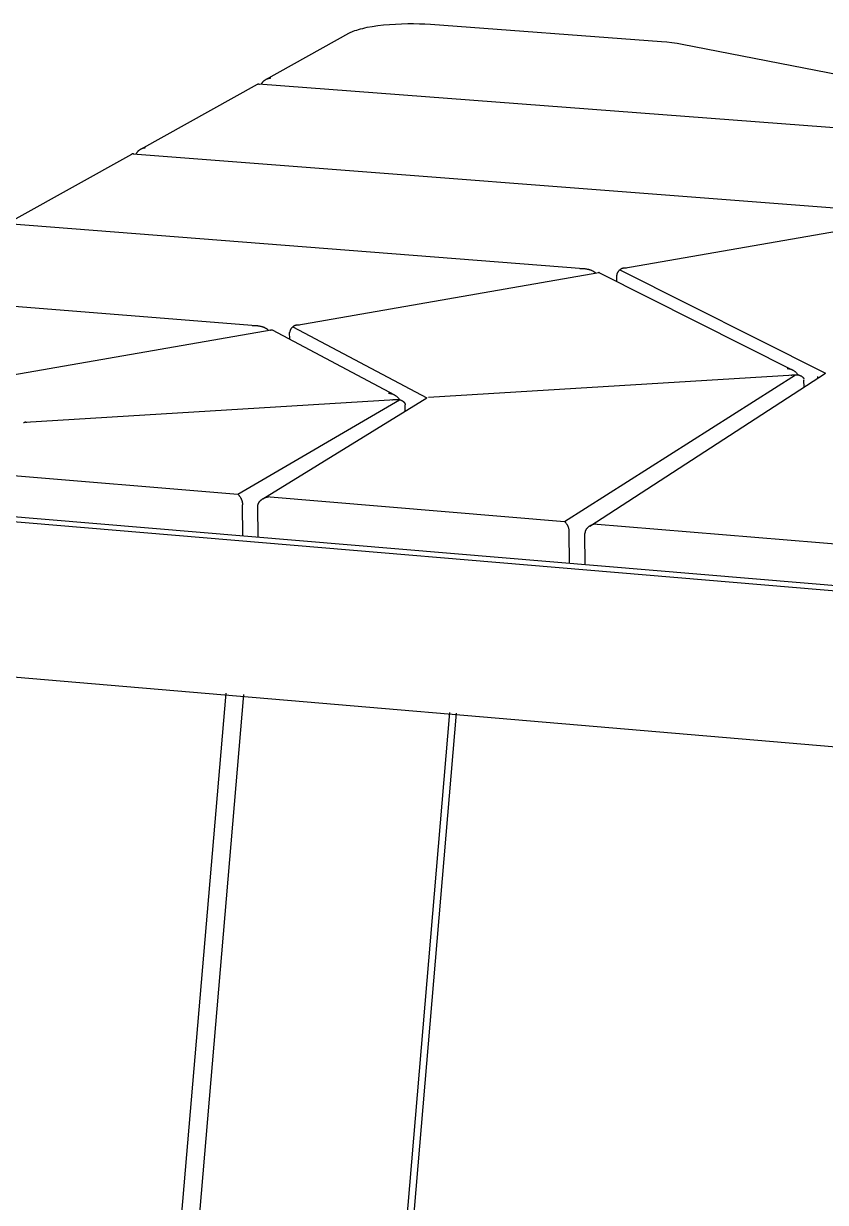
# Model space of a CAD drawing. Header units: millimetres. Extents: x -658 to 2773, y 81 to 2478.
# Drawn here: x 90.6 to 265.8, y 1038 to 1295.6 of the extents above; entities that cross this region are included whole.
import ezdxf

# ---------------------------------------------------------------- set-up
doc = ezdxf.new("R2010")
doc.units = ezdxf.units.MM
doc.header["$MEASUREMENT"] = 0
doc.layers.add('Domyślny', color=7, linetype='Continuous', true_color=0x000000)
doc.layers.add('Utwórz2D linie widoczne', color=7, linetype='Continuous', true_color=0x000000)

msp = doc.modelspace()

# ---------------------------------------------------------------- linework, layer by layer
at = {"layer": 'Domyślny'}
for p, q in [((220.93, 1241.78), (265.84, 1219.16)), ((149.46, 1229.33), (178.72, 1213.78)), ((208.78, 1186.81), (259.3, 1218.86)), ((137.39, 1192.75), (172.74, 1213.39)), ((73.07, 1198.1), (137.39, 1192.75)), ((143.64, 1192.23), (208.78, 1186.81)), ((215.08, 1186.28), (281.05, 1180.8)), ((79.08, 1153.61), (332.5, 1132.13))]:
    msp.add_line(p, q, dxfattribs=at)
at = {"layer": 'Utwórz2D linie widoczne'}
for p, q in [((169.23, 1295.26), (170.55, 1295.38)), ((170.55, 1295.38), (171.87, 1295.46)), ((171.87, 1295.46), (173.21, 1295.52)), ((173.21, 1295.52), (174.55, 1295.55)), ((174.55, 1295.55), (175.84, 1295.55)), ((175.84, 1295.55), (177.13, 1295.53)), ((177.13, 1295.53), (178.31, 1295.48)), ((178.31, 1295.48), (179.49, 1295.41)), ((179.49, 1295.41), (230.01, 1291.66)), ((143.56, 1283.36), (161.67, 1293.43)), ((161.67, 1293.43), (161.82, 1293.51)), ((161.82, 1293.51), (161.97, 1293.59)), ((161.97, 1293.59), (162.13, 1293.67)), ((162.13, 1293.67), (162.3, 1293.74)), ((162.3, 1293.74), (162.46, 1293.81)), ((162.46, 1293.81), (162.63, 1293.88)), ((162.63, 1293.88), (162.99, 1294.02)), ((162.99, 1294.02), (163.39, 1294.15)), ((163.39, 1294.15), (163.8, 1294.28)), ((163.8, 1294.28), (164.24, 1294.4)), ((164.24, 1294.4), (164.7, 1294.51)), ((164.7, 1294.51), (165.2, 1294.63)), ((165.2, 1294.63), (165.71, 1294.74)), ((165.71, 1294.74), (166.8, 1294.93)), ((166.8, 1294.93), (168.02, 1295.11)), ((168.02, 1295.11), (169.23, 1295.26)), ((230.01, 1291.66), (231.15, 1291.57)), ((231.15, 1291.57), (232.28, 1291.44)), ((232.28, 1291.44), (233.41, 1291.28)), ((233.41, 1291.28), (234.53, 1291.09)), ((234.53, 1291.09), (353.78, 1267.75)), ((142.61, 1282.39), (142.65, 1282.46)), ((142.65, 1282.46), (142.69, 1282.53)), ((142.69, 1282.53), (142.74, 1282.6)), ((142.74, 1282.6), (142.79, 1282.67)), ((142.79, 1282.67), (142.84, 1282.74)), ((142.84, 1282.74), (142.89, 1282.8)), ((142.89, 1282.8), (142.94, 1282.87)), ((142.94, 1282.87), (143, 1282.93)), ((143, 1282.93), (143.06, 1282.98)), ((143.06, 1282.98), (143.12, 1283.04)), ((143.12, 1283.04), (143.18, 1283.1)), ((143.18, 1283.1), (143.24, 1283.15)), ((143.24, 1283.15), (143.31, 1283.2)), ((143.31, 1283.2), (143.38, 1283.25)), ((143.38, 1283.25), (143.44, 1283.29)), ((143.44, 1283.29), (143.52, 1283.34)), ((143.52, 1283.34), (143.59, 1283.38)), ((143.59, 1283.38), (143.66, 1283.42)), ((143.66, 1283.42), (143.73, 1283.45)), ((143.73, 1283.45), (143.81, 1283.49)), ((143.81, 1283.49), (143.89, 1283.52)), ((143.89, 1283.52), (143.96, 1283.55)), ((143.96, 1283.55), (144.04, 1283.57)), ((144.04, 1283.57), (144.12, 1283.59)), ((144.12, 1283.59), (144.2, 1283.62)), ((144.2, 1283.62), (144.28, 1283.63)), ((144.28, 1283.63), (144.37, 1283.65)), ((144.37, 1283.65), (144.45, 1283.66)), ((144.45, 1283.66), (144.53, 1283.67)), ((144.53, 1283.67), (144.61, 1283.68)), ((116.19, 1268.13), (141.68, 1282.31)), ((141.68, 1282.31), (141.7, 1282.32)), ((141.7, 1282.32), (141.71, 1282.33)), ((141.71, 1282.33), (141.73, 1282.33)), ((141.73, 1282.33), (141.74, 1282.34)), ((141.74, 1282.34), (141.76, 1282.34)), ((141.76, 1282.34), (141.77, 1282.35)), ((141.77, 1282.35), (141.79, 1282.35)), ((141.79, 1282.35), (141.81, 1282.36)), ((141.81, 1282.36), (141.82, 1282.36)), ((141.82, 1282.36), (141.84, 1282.36)), ((141.84, 1282.36), (141.86, 1282.37)), ((141.86, 1282.37), (141.87, 1282.37)), ((141.87, 1282.37), (141.89, 1282.37)), ((141.89, 1282.37), (141.91, 1282.37)), ((141.91, 1282.37), (141.92, 1282.37)), ((141.92, 1282.37), (141.94, 1282.37)), ((141.94, 1282.37), (141.96, 1282.37)), ((141.96, 1282.37), (141.97, 1282.36)), ((141.96, 1282.36), (353.12, 1266.44)), ((141.97, 1282.36), (141.99, 1282.36)), ((141.99, 1282.36), (142.01, 1282.36)), ((142.01, 1282.36), (142.02, 1282.35)), ((142.02, 1282.35), (142.04, 1282.35)), ((142.04, 1282.35), (142.05, 1282.34)), ((142.05, 1282.34), (142.07, 1282.34)), ((142.07, 1282.34), (142.09, 1282.33)), ((142.09, 1282.33), (142.1, 1282.33)), ((142.1, 1282.33), (142.12, 1282.32)), ((142.12, 1282.32), (142.13, 1282.31)), ((142.13, 1282.31), (142.15, 1282.3)), ((142.57, 1282.32), (142.61, 1282.39)), ((88.95, 1252.98), (114.24, 1267.04)), ((114.25, 1267.05), (114.24, 1267.04)), ((114.27, 1267.06), (114.25, 1267.05)), ((114.28, 1267.07), (114.27, 1267.06)), ((114.3, 1267.07), (114.28, 1267.07)), ((114.31, 1267.08), (114.3, 1267.07)), ((114.33, 1267.08), (114.31, 1267.08)), ((114.34, 1267.09), (114.33, 1267.08)), ((114.36, 1267.09), (114.34, 1267.09)), ((114.38, 1267.09), (114.36, 1267.09)), ((114.39, 1267.1), (114.38, 1267.09)), ((114.41, 1267.1), (114.39, 1267.1)), ((114.42, 1267.1), (114.41, 1267.1)), ((114.44, 1267.1), (114.42, 1267.1)), ((114.46, 1267.1), (114.44, 1267.1)), ((114.47, 1267.1), (114.46, 1267.1)), ((114.49, 1267.1), (114.47, 1267.1)), ((114.51, 1267.1), (114.49, 1267.1)), ((114.49, 1267.1), (282.7, 1254.16)), ((114.52, 1267.1), (114.51, 1267.1)), ((114.54, 1267.09), (114.52, 1267.1)), ((114.55, 1267.09), (114.54, 1267.09)), ((114.57, 1267.09), (114.55, 1267.09)), ((114.59, 1267.08), (114.57, 1267.09)), ((114.6, 1267.08), (114.59, 1267.08)), ((114.62, 1267.07), (114.6, 1267.08)), ((114.63, 1267.07), (114.62, 1267.07)), ((114.65, 1267.06), (114.63, 1267.07)), ((114.66, 1267.06), (114.65, 1267.06)), ((114.68, 1267.05), (114.66, 1267.06)), ((114.69, 1267.04), (114.68, 1267.05)), ((114.71, 1267.03), (114.69, 1267.04)), ((115.17, 1267.05), (115.21, 1267.12)), ((115.21, 1267.12), (115.25, 1267.2)), ((115.25, 1267.2), (115.29, 1267.27)), ((115.29, 1267.27), (115.34, 1267.34)), ((115.34, 1267.34), (115.38, 1267.41)), ((115.38, 1267.41), (115.44, 1267.48)), ((115.44, 1267.48), (115.49, 1267.55)), ((115.49, 1267.55), (115.54, 1267.61)), ((115.54, 1267.61), (115.6, 1267.68)), ((115.6, 1267.68), (115.66, 1267.74)), ((115.66, 1267.74), (115.72, 1267.8)), ((115.72, 1267.8), (115.79, 1267.85)), ((115.79, 1267.85), (115.85, 1267.91)), ((115.85, 1267.91), (115.92, 1267.96)), ((115.92, 1267.96), (115.99, 1268.01)), ((115.99, 1268.01), (116.06, 1268.06)), ((116.06, 1268.06), (116.13, 1268.1)), ((116.13, 1268.1), (116.2, 1268.14)), ((116.2, 1268.14), (116.28, 1268.18)), ((116.28, 1268.18), (116.36, 1268.22)), ((116.36, 1268.22), (116.43, 1268.26)), ((116.43, 1268.26), (116.51, 1268.29)), ((116.51, 1268.29), (116.59, 1268.32)), ((116.59, 1268.32), (116.67, 1268.35)), ((116.67, 1268.35), (116.75, 1268.37)), ((116.75, 1268.37), (116.84, 1268.39)), ((116.84, 1268.39), (116.92, 1268.41)), ((116.92, 1268.41), (117, 1268.42)), ((117, 1268.42), (117.09, 1268.44)), ((117.09, 1268.44), (117.17, 1268.45)), ((117.17, 1268.45), (117.26, 1268.45)), ((87.18, 1251.91), (213.03, 1242.04)), ((221.75, 1242.09), (286.03, 1253.29)), ((212.14, 1242.06), (212.28, 1242.06)), ((212.28, 1242.06), (212.42, 1242.06)), ((212.42, 1242.06), (212.56, 1242.06)), ((212.56, 1242.06), (212.7, 1242.06)), ((212.7, 1242.06), (212.84, 1242.05)), ((212.84, 1242.05), (212.98, 1242.05)), ((212.98, 1242.05), (213.12, 1242.03)), ((213.12, 1242.03), (213.26, 1242.02)), ((213.26, 1242.02), (213.39, 1242)), ((213.39, 1242), (213.52, 1241.99)), ((213.52, 1241.99), (213.64, 1241.97)), ((213.64, 1241.97), (213.77, 1241.94)), ((213.77, 1241.94), (213.9, 1241.92)), ((213.9, 1241.92), (214.02, 1241.89)), ((214.02, 1241.89), (214.14, 1241.86)), ((214.14, 1241.86), (214.27, 1241.82)), ((214.27, 1241.82), (214.38, 1241.79)), ((214.38, 1241.79), (214.5, 1241.75)), ((214.5, 1241.75), (214.61, 1241.7)), ((214.61, 1241.7), (214.72, 1241.66)), ((214.72, 1241.66), (214.81, 1241.62)), ((214.81, 1241.62), (214.9, 1241.57)), ((214.9, 1241.57), (214.95, 1241.55)), ((214.95, 1241.55), (214.99, 1241.52)), ((214.99, 1241.52), (215.04, 1241.5)), ((215.04, 1241.5), (215.08, 1241.47)), ((215.08, 1241.47), (215.12, 1241.45)), ((215.12, 1241.45), (215.16, 1241.43)), ((215.16, 1241.43), (215.2, 1241.4)), ((215.2, 1241.4), (215.23, 1241.38)), ((215.23, 1241.38), (215.27, 1241.35)), ((215.27, 1241.35), (215.31, 1241.32)), ((215.31, 1241.32), (215.34, 1241.29)), ((215.34, 1241.29), (215.37, 1241.26)), ((215.37, 1241.26), (215.41, 1241.24)), ((215.41, 1241.24), (215.44, 1241.21)), ((220.44, 1241.23), (220.41, 1241.17)), ((220.47, 1241.28), (220.44, 1241.23)), ((220.51, 1241.33), (220.47, 1241.28)), ((220.54, 1241.39), (220.51, 1241.33)), ((220.58, 1241.44), (220.54, 1241.39)), ((220.62, 1241.49), (220.58, 1241.44)), ((220.66, 1241.54), (220.62, 1241.49)), ((220.71, 1241.58), (220.66, 1241.54)), ((220.75, 1241.63), (220.71, 1241.58)), ((220.8, 1241.67), (220.75, 1241.63)), ((220.85, 1241.72), (220.8, 1241.67)), ((220.9, 1241.76), (220.85, 1241.72)), ((220.95, 1241.8), (220.9, 1241.76)), ((221, 1241.83), (220.95, 1241.8)), ((221.06, 1241.87), (221, 1241.83)), ((221.11, 1241.9), (221.06, 1241.87)), ((221.17, 1241.93), (221.11, 1241.9)), ((221.22, 1241.96), (221.17, 1241.93)), ((221.28, 1241.99), (221.22, 1241.96)), ((221.34, 1242.02), (221.28, 1241.99)), ((221.4, 1242.04), (221.34, 1242.02)), ((221.46, 1242.06), (221.4, 1242.04)), ((221.52, 1242.08), (221.46, 1242.06)), ((221.59, 1242.1), (221.52, 1242.08)), ((221.65, 1242.11), (221.59, 1242.1)), ((221.71, 1242.12), (221.65, 1242.11)), ((221.77, 1242.13), (221.71, 1242.12)), ((221.84, 1242.14), (221.77, 1242.13)), ((221.9, 1242.15), (221.84, 1242.14)), ((221.97, 1242.15), (221.9, 1242.15)), ((222.03, 1242.15), (221.97, 1242.15)), ((222.09, 1242.15), (222.03, 1242.15)), ((222.16, 1242.15), (222.09, 1242.15)), ((222.22, 1242.14), (222.16, 1242.15)), ((222.29, 1242.14), (222.22, 1242.14)), ((222.35, 1242.13), (222.29, 1242.14)), ((150.29, 1229.65), (216.33, 1241.15)), ((215.44, 1241.21), (215.46, 1241.18)), ((215.46, 1241.18), (215.49, 1241.15)), ((215.49, 1241.15), (215.52, 1241.12)), ((215.52, 1241.12), (215.55, 1241.09)), ((215.55, 1241.09), (215.57, 1241.05)), ((215.57, 1241.05), (215.6, 1241.02)), ((216.14, 1241.06), (216.13, 1241.05)), ((216.13, 1241.05), (216.13, 1241.04)), ((216.15, 1241.07), (216.14, 1241.06)), ((216.16, 1241.07), (216.15, 1241.07)), ((216.17, 1241.08), (216.16, 1241.07)), ((216.18, 1241.09), (216.17, 1241.09)), ((216.17, 1241.09), (216.17, 1241.08)), ((216.19, 1241.1), (216.18, 1241.09)), ((216.2, 1241.1), (216.19, 1241.1)), ((216.21, 1241.11), (216.2, 1241.1)), ((216.22, 1241.11), (216.21, 1241.11)), ((216.23, 1241.12), (216.22, 1241.11)), ((216.24, 1241.12), (216.23, 1241.12)), ((216.25, 1241.13), (216.24, 1241.12)), ((216.26, 1241.13), (216.25, 1241.13)), ((216.27, 1241.13), (216.26, 1241.13)), ((216.28, 1241.14), (216.27, 1241.13)), ((216.29, 1241.14), (216.28, 1241.14)), ((216.3, 1241.14), (216.29, 1241.14)), ((216.31, 1241.14), (216.3, 1241.14)), ((216.32, 1241.15), (216.31, 1241.14)), ((216.34, 1241.15), (216.32, 1241.15)), ((216.35, 1241.15), (216.34, 1241.15)), ((216.36, 1241.15), (216.35, 1241.15)), ((216.37, 1241.15), (216.36, 1241.15)), ((216.38, 1241.15), (216.37, 1241.15)), ((216.39, 1241.15), (216.38, 1241.15)), ((216.4, 1241.15), (216.39, 1241.15)), ((216.41, 1241.14), (216.4, 1241.15)), ((216.42, 1241.14), (216.41, 1241.14)), ((216.43, 1241.14), (216.42, 1241.14)), ((216.44, 1241.14), (216.43, 1241.14)), ((216.45, 1241.13), (216.44, 1241.14)), ((216.46, 1241.13), (216.45, 1241.13)), ((216.48, 1241.13), (216.46, 1241.13)), ((216.49, 1241.12), (216.48, 1241.13)), ((216.49, 1241.12), (258.72, 1219.85)), ((220.22, 1240.62), (220.21, 1240.56)), ((220.22, 1239.24), (220.21, 1240.56)), ((220.23, 1240.69), (220.22, 1240.62)), ((220.25, 1240.75), (220.23, 1240.69)), ((220.26, 1240.81), (220.25, 1240.75)), ((220.28, 1240.87), (220.26, 1240.81)), ((220.3, 1240.93), (220.28, 1240.87)), ((220.33, 1240.99), (220.3, 1240.93)), ((220.35, 1241.05), (220.33, 1240.99)), ((220.38, 1241.11), (220.35, 1241.05)), ((220.41, 1241.17), (220.38, 1241.11)), ((58.93, 1236.19), (141.44, 1229.59)), ((76.86, 1216.86), (144.72, 1228.67)), ((140.54, 1229.61), (140.68, 1229.61)), ((140.68, 1229.61), (140.82, 1229.62)), ((140.82, 1229.62), (140.97, 1229.62)), ((140.97, 1229.62), (141.11, 1229.61)), ((141.11, 1229.61), (141.25, 1229.61)), ((141.25, 1229.61), (141.4, 1229.6)), ((141.4, 1229.6), (141.54, 1229.59)), ((141.54, 1229.59), (141.68, 1229.57)), ((141.68, 1229.57), (141.81, 1229.56)), ((141.81, 1229.56), (141.94, 1229.54)), ((141.94, 1229.54), (142.07, 1229.52)), ((142.07, 1229.52), (142.2, 1229.49)), ((142.2, 1229.49), (142.33, 1229.47)), ((142.33, 1229.47), (142.45, 1229.44)), ((142.45, 1229.44), (142.58, 1229.41)), ((142.58, 1229.41), (142.7, 1229.37)), ((142.7, 1229.37), (142.82, 1229.34)), ((142.82, 1229.34), (142.94, 1229.3)), ((142.94, 1229.3), (143.05, 1229.25)), ((143.05, 1229.25), (143.16, 1229.21)), ((143.16, 1229.21), (143.26, 1229.17)), ((143.26, 1229.17), (143.35, 1229.12)), ((143.35, 1229.12), (143.4, 1229.1)), ((143.4, 1229.1), (143.44, 1229.07)), ((143.44, 1229.07), (143.49, 1229.05)), ((143.49, 1229.05), (143.53, 1229.02)), ((143.53, 1229.02), (143.57, 1229)), ((143.57, 1229), (143.61, 1228.97)), ((143.61, 1228.97), (143.65, 1228.95)), ((143.65, 1228.95), (143.69, 1228.92)), ((143.69, 1228.92), (143.73, 1228.89)), ((143.73, 1228.89), (143.76, 1228.87)), ((143.76, 1228.87), (143.8, 1228.84)), ((143.8, 1228.84), (143.83, 1228.81)), ((143.83, 1228.81), (143.86, 1228.78)), ((143.86, 1228.78), (143.89, 1228.75)), ((143.89, 1228.75), (143.92, 1228.72)), ((143.92, 1228.72), (143.95, 1228.69)), ((143.95, 1228.69), (143.98, 1228.66)), ((143.98, 1228.66), (144.01, 1228.63)), ((144.01, 1228.63), (144.04, 1228.59)), ((144.04, 1228.59), (144.06, 1228.56)), ((144.5, 1228.57), (144.51, 1228.58)), ((144.51, 1228.58), (144.52, 1228.58)), ((144.52, 1228.58), (144.53, 1228.59)), ((144.53, 1228.59), (144.54, 1228.6)), ((144.54, 1228.6), (144.55, 1228.61)), ((144.55, 1228.61), (144.56, 1228.61)), ((144.56, 1228.61), (144.57, 1228.62)), ((144.57, 1228.62), (144.58, 1228.63)), ((144.58, 1228.63), (144.59, 1228.63)), ((144.59, 1228.63), (144.6, 1228.64)), ((144.6, 1228.64), (144.61, 1228.64)), ((144.61, 1228.64), (144.62, 1228.65)), ((144.62, 1228.65), (144.63, 1228.65)), ((144.63, 1228.65), (144.64, 1228.66)), ((144.64, 1228.66), (144.66, 1228.66)), ((144.66, 1228.66), (144.67, 1228.66)), ((144.67, 1228.66), (144.68, 1228.67)), ((144.68, 1228.67), (144.69, 1228.67)), ((144.69, 1228.67), (144.7, 1228.67)), ((144.7, 1228.67), (144.72, 1228.67)), ((144.72, 1228.67), (144.73, 1228.68)), ((144.73, 1228.68), (144.74, 1228.68)), ((144.74, 1228.68), (144.75, 1228.68)), ((144.75, 1228.68), (144.76, 1228.68)), ((144.76, 1228.68), (144.78, 1228.68)), ((144.78, 1228.68), (144.79, 1228.68)), ((144.79, 1228.68), (144.8, 1228.67)), ((144.8, 1228.67), (144.81, 1228.67)), ((144.81, 1228.67), (144.82, 1228.67)), ((144.82, 1228.67), (144.84, 1228.67)), ((144.84, 1228.67), (144.85, 1228.67)), ((144.85, 1228.67), (144.86, 1228.66)), ((144.86, 1228.66), (144.87, 1228.66)), ((144.87, 1228.66), (144.88, 1228.65)), ((144.88, 1228.65), (144.9, 1228.65)), ((144.9, 1228.65), (144.91, 1228.64)), ((144.91, 1228.64), (171.68, 1214.42)), ((148.79, 1228.34), (148.78, 1228.28)), ((148.81, 1228.41), (148.79, 1228.34)), ((148.83, 1228.47), (148.81, 1228.41)), ((148.85, 1228.53), (148.83, 1228.47)), ((148.88, 1228.58), (148.85, 1228.53)), ((148.9, 1228.64), (148.88, 1228.58)), ((148.93, 1228.7), (148.9, 1228.64)), ((148.96, 1228.76), (148.93, 1228.7)), ((148.99, 1228.81), (148.96, 1228.76)), ((149.03, 1228.86), (148.99, 1228.81)), ((149.06, 1228.92), (149.03, 1228.86)), ((149.1, 1228.97), (149.06, 1228.92)), ((149.14, 1229.02), (149.1, 1228.97)), ((149.18, 1229.07), (149.14, 1229.02)), ((149.22, 1229.11), (149.18, 1229.07)), ((149.27, 1229.16), (149.22, 1229.11)), ((149.31, 1229.2), (149.27, 1229.16)), ((149.36, 1229.25), (149.31, 1229.2)), ((149.41, 1229.29), (149.36, 1229.25)), ((149.46, 1229.33), (149.41, 1229.29)), ((149.51, 1229.36), (149.46, 1229.33)), ((149.56, 1229.4), (149.51, 1229.36)), ((149.61, 1229.43), (149.56, 1229.4)), ((149.67, 1229.47), (149.61, 1229.43)), ((149.72, 1229.5), (149.67, 1229.47)), ((149.78, 1229.53), (149.72, 1229.5)), ((149.84, 1229.55), (149.78, 1229.53)), ((149.9, 1229.58), (149.84, 1229.55)), ((149.96, 1229.6), (149.9, 1229.58)), ((150.02, 1229.62), (149.96, 1229.6)), ((150.08, 1229.64), (150.02, 1229.62)), ((150.14, 1229.65), (150.08, 1229.64)), ((150.2, 1229.67), (150.14, 1229.65)), ((150.26, 1229.68), (150.2, 1229.67)), ((150.33, 1229.69), (150.26, 1229.68)), ((150.39, 1229.7), (150.33, 1229.69)), ((150.45, 1229.7), (150.39, 1229.7)), ((150.52, 1229.71), (150.45, 1229.7)), ((150.58, 1229.71), (150.52, 1229.71)), ((150.64, 1229.71), (150.58, 1229.71)), ((150.71, 1229.7), (150.64, 1229.71)), ((150.77, 1229.7), (150.71, 1229.7)), ((150.83, 1229.69), (150.77, 1229.7)), ((150.9, 1229.68), (150.83, 1229.69)), ((148.75, 1228.16), (148.74, 1228.1)), ((148.76, 1226.6), (148.74, 1228.1)), ((148.76, 1228.22), (148.75, 1228.16)), ((148.78, 1228.28), (148.76, 1228.22)), ((179.12, 1213.91), (259.02, 1218.85)), ((214.33, 1185.8), (265.84, 1219.16)), ((257.49, 1220.2), (257.6, 1220.19)), ((257.6, 1220.19), (257.7, 1220.18)), ((257.7, 1220.18), (257.81, 1220.17)), ((257.81, 1220.17), (257.91, 1220.15)), ((257.91, 1220.15), (258.01, 1220.12)), ((258.01, 1220.12), (258.12, 1220.1)), ((258.12, 1220.1), (258.22, 1220.07)), ((258.22, 1220.07), (258.32, 1220.03)), ((258.32, 1220.03), (258.42, 1220)), ((258.34, 1218.76), (258.46, 1218.78)), ((258.42, 1220), (258.51, 1219.96)), ((258.46, 1218.78), (258.59, 1218.81)), ((258.51, 1219.96), (258.61, 1219.91)), ((258.59, 1218.81), (258.71, 1218.82)), ((258.61, 1219.91), (258.7, 1219.87)), ((258.7, 1219.87), (258.8, 1219.81)), ((258.71, 1218.82), (258.84, 1218.84)), ((258.8, 1219.81), (258.89, 1219.76)), ((258.84, 1218.84), (258.95, 1218.85)), ((258.89, 1219.76), (258.98, 1219.7)), ((258.95, 1218.85), (259.07, 1218.86)), ((258.98, 1219.7), (259.06, 1219.64)), ((259.06, 1219.64), (259.15, 1219.58)), ((259.07, 1218.86), (259.19, 1218.86)), ((259.15, 1219.58), (259.23, 1219.52)), ((259.19, 1218.86), (259.3, 1218.86)), ((259.23, 1219.52), (259.31, 1219.45)), ((259.3, 1218.86), (259.41, 1218.86)), ((259.31, 1219.45), (259.39, 1219.38)), ((259.39, 1219.38), (259.47, 1219.3)), ((259.41, 1218.86), (259.53, 1218.85)), ((259.47, 1219.3), (259.54, 1219.23)), ((259.53, 1218.85), (259.64, 1218.84)), ((259.54, 1219.23), (259.61, 1219.15)), ((259.61, 1219.15), (259.68, 1219.07)), ((259.64, 1218.84), (259.7, 1218.84)), ((259.68, 1219.07), (259.74, 1218.98)), ((259.7, 1218.84), (259.75, 1218.83)), ((259.74, 1218.98), (259.8, 1218.9)), ((259.75, 1218.83), (259.85, 1218.81)), ((259.8, 1218.9), (259.86, 1218.81)), ((259.85, 1218.81), (259.9, 1218.8)), ((259.9, 1218.8), (259.95, 1218.79)), ((259.95, 1218.79), (260, 1218.78)), ((260, 1218.78), (260.05, 1218.77)), ((260.05, 1218.77), (260.1, 1218.76)), ((260.1, 1218.76), (260.15, 1218.74)), ((260.15, 1218.74), (260.19, 1218.73)), ((260.19, 1218.73), (260.24, 1218.71)), ((260.24, 1218.71), (260.28, 1218.7)), ((260.28, 1218.7), (260.33, 1218.68)), ((260.33, 1218.68), (260.37, 1218.66)), ((260.37, 1218.66), (260.41, 1218.64)), ((260.41, 1218.64), (260.45, 1218.62)), ((260.45, 1218.62), (260.5, 1218.6)), ((260.5, 1218.6), (260.53, 1218.58)), ((260.53, 1218.58), (260.57, 1218.56)), ((260.57, 1218.56), (260.6, 1218.54)), ((260.6, 1218.54), (260.64, 1218.52)), ((260.64, 1218.52), (260.67, 1218.49)), ((260.67, 1218.49), (260.71, 1218.47)), ((260.71, 1218.47), (260.74, 1218.44)), ((260.74, 1218.44), (260.77, 1218.42)), ((260.77, 1218.42), (260.8, 1218.39)), ((260.8, 1218.39), (260.83, 1218.36)), ((260.83, 1218.36), (260.86, 1218.34)), ((260.86, 1218.34), (260.89, 1218.31)), ((260.89, 1218.31), (260.91, 1218.28)), ((260.91, 1218.28), (260.92, 1218.26)), ((260.92, 1218.26), (260.94, 1218.25)), ((260.94, 1218.25), (260.95, 1218.23)), ((260.95, 1218.23), (260.96, 1218.22)), ((260.96, 1218.22), (260.97, 1218.2)), ((260.97, 1218.2), (260.98, 1218.18)), ((260.98, 1218.18), (260.99, 1218.17)), ((260.99, 1218.17), (261, 1218.15)), ((261, 1218.15), (261.01, 1218.14)), ((261.01, 1218.14), (261.02, 1218.12)), ((261.02, 1218.12), (261.03, 1218.11)), ((261.03, 1218.11), (261.04, 1218.09)), ((261.04, 1218.09), (261.05, 1218.07)), ((261.05, 1218.07), (261.05, 1218.06)), ((261.05, 1218.06), (261.06, 1218.04)), ((261.06, 1218.04), (261.07, 1218.03)), ((264.14, 1218.06), (264.14, 1218.47)), ((261.07, 1218.03), (261.08, 1218.01)), ((261.08, 1218.01), (261.08, 1217.99)), ((261.08, 1217.99), (261.09, 1217.97)), ((261.09, 1217.97), (261.1, 1217.96)), ((261.1, 1217.96), (261.1, 1217.94)), ((261.1, 1217.94), (261.11, 1217.92)), ((261.15, 1217.71), (261.15, 1217.69)), ((261.15, 1217.69), (261.15, 1217.66)), ((261.15, 1217.66), (261.15, 1217.64)), ((261.16, 1216.13), (261.15, 1217.64)), ((90.96, 1208.45), (171.78, 1213.45)), ((142.9, 1191.77), (178.72, 1213.78)), ((170.37, 1214.82), (170.47, 1214.81)), ((170.47, 1214.81), (170.57, 1214.8)), ((170.57, 1214.8), (170.67, 1214.78)), ((170.67, 1214.78), (170.77, 1214.76)), ((170.77, 1214.76), (170.87, 1214.74)), ((170.87, 1214.74), (170.97, 1214.71)), ((170.97, 1214.71), (171.07, 1214.68)), ((171.07, 1214.68), (171.17, 1214.65)), ((171.08, 1213.36), (171.22, 1213.38)), ((171.17, 1214.65), (171.27, 1214.62)), ((171.22, 1213.38), (171.36, 1213.41)), ((171.27, 1214.62), (171.36, 1214.58)), ((171.36, 1214.58), (171.46, 1214.54)), ((171.36, 1213.41), (171.5, 1213.43)), ((171.46, 1214.54), (171.55, 1214.49)), ((171.5, 1213.43), (171.64, 1213.44)), ((171.55, 1214.49), (171.64, 1214.44)), ((171.64, 1214.44), (171.73, 1214.39)), ((171.64, 1213.44), (171.78, 1213.45)), ((171.73, 1214.39), (171.81, 1214.34)), ((171.78, 1213.45), (171.92, 1213.46)), ((171.81, 1214.34), (171.9, 1214.28)), ((171.9, 1214.28), (171.98, 1214.22)), ((171.92, 1213.46), (172.05, 1213.46)), ((171.98, 1214.22), (172.06, 1214.16)), ((172.05, 1213.46), (172.12, 1213.46)), ((172.06, 1214.16), (172.14, 1214.09)), ((172.12, 1213.46), (172.19, 1213.46)), ((172.14, 1214.09), (172.22, 1214.02)), ((172.19, 1213.46), (172.31, 1213.45)), ((172.22, 1214.02), (172.3, 1213.95)), ((172.3, 1213.95), (172.37, 1213.88)), ((172.31, 1213.45), (172.38, 1213.44)), ((172.37, 1213.88), (172.44, 1213.8)), ((172.38, 1213.44), (172.44, 1213.44)), ((172.44, 1213.8), (172.5, 1213.72)), ((172.44, 1213.44), (172.5, 1213.43)), ((172.5, 1213.72), (172.57, 1213.64)), ((172.5, 1213.43), (172.56, 1213.42)), ((172.56, 1213.42), (172.63, 1213.41)), ((172.57, 1213.64), (172.63, 1213.56)), ((172.63, 1213.56), (172.69, 1213.48)), ((172.63, 1213.41), (172.69, 1213.4)), ((172.69, 1213.48), (172.74, 1213.39)), ((172.69, 1213.4), (172.74, 1213.39)), ((172.74, 1213.39), (172.8, 1213.38)), ((172.8, 1213.38), (172.85, 1213.37)), ((172.85, 1213.37), (172.9, 1213.35)), ((172.9, 1213.35), (172.96, 1213.34)), ((172.96, 1213.34), (173.01, 1213.32)), ((173.01, 1213.32), (173.06, 1213.3)), ((173.06, 1213.3), (173.11, 1213.28)), ((173.11, 1213.28), (173.16, 1213.26)), ((173.16, 1213.26), (173.21, 1213.24)), ((173.21, 1213.24), (173.25, 1213.22)), ((173.25, 1213.22), (173.3, 1213.2)), ((173.3, 1213.2), (173.34, 1213.18)), ((173.34, 1213.18), (173.38, 1213.15)), ((173.38, 1213.15), (173.43, 1213.13)), ((173.43, 1213.13), (173.47, 1213.1)), ((173.47, 1213.1), (173.51, 1213.07)), ((173.51, 1213.07), (173.54, 1213.05)), ((173.54, 1213.05), (173.58, 1213.02)), ((173.58, 1213.02), (173.6, 1213)), ((173.6, 1213), (173.61, 1212.99)), ((173.61, 1212.99), (173.63, 1212.97)), ((173.63, 1212.97), (173.65, 1212.96)), ((173.65, 1212.96), (173.66, 1212.94)), ((173.66, 1212.94), (173.68, 1212.93)), ((173.68, 1212.93), (173.7, 1212.91)), ((173.7, 1212.91), (173.71, 1212.89)), ((173.71, 1212.89), (173.73, 1212.88)), ((173.73, 1212.88), (173.74, 1212.86)), ((173.74, 1212.86), (173.76, 1212.84)), ((173.76, 1212.84), (173.77, 1212.82)), ((173.77, 1212.82), (173.78, 1212.81)), ((173.78, 1212.81), (173.79, 1212.79)), ((173.79, 1212.79), (173.81, 1212.77)), ((173.81, 1212.77), (173.82, 1212.75)), ((173.82, 1212.75), (173.83, 1212.74)), ((173.83, 1212.74), (173.84, 1212.72)), ((173.84, 1212.72), (173.85, 1212.7)), ((173.85, 1212.7), (173.86, 1212.68)), ((173.86, 1212.68), (173.87, 1212.66)), ((173.87, 1212.66), (173.88, 1212.64)), ((173.88, 1212.64), (173.89, 1212.62)), ((173.89, 1212.62), (173.9, 1212.6)), ((173.9, 1212.6), (173.91, 1212.58)), ((173.91, 1212.58), (173.91, 1212.56)), ((173.91, 1212.56), (173.92, 1212.54)), ((173.92, 1212.54), (173.93, 1212.52)), ((173.93, 1212.52), (173.93, 1212.5)), ((173.93, 1212.5), (173.94, 1212.48)), ((173.94, 1212.48), (173.95, 1212.46)), ((173.95, 1212.46), (173.95, 1212.44)), ((173.95, 1212.44), (173.95, 1212.42)), ((173.95, 1212.42), (173.96, 1212.4)), ((173.96, 1212.4), (173.96, 1212.38)), ((173.96, 1212.38), (173.96, 1212.36)), ((173.96, 1212.36), (173.97, 1212.34)), ((173.97, 1212.34), (173.97, 1212.32)), ((173.97, 1212.32), (173.97, 1212.3)), ((173.97, 1212.3), (173.97, 1212.28)), ((173.97, 1212.28), (173.97, 1212.26)), ((173.97, 1212.26), (173.97, 1212.24)), ((173.99, 1210.87), (173.97, 1212.24)), ((90.61, 1208.35), (90.59, 1208.33)), ((90.64, 1208.36), (90.61, 1208.35)), ((90.67, 1208.37), (90.64, 1208.36)), ((90.69, 1208.39), (90.67, 1208.37)), ((90.72, 1208.4), (90.69, 1208.39)), ((90.75, 1208.41), (90.72, 1208.4)), ((90.78, 1208.41), (90.75, 1208.41)), ((90.8, 1208.42), (90.78, 1208.41)), ((90.83, 1208.43), (90.8, 1208.42)), ((90.86, 1208.43), (90.83, 1208.43)), ((90.89, 1208.44), (90.86, 1208.43)), ((90.92, 1208.44), (90.89, 1208.44)), ((90.95, 1208.45), (90.92, 1208.44)), ((90.98, 1208.45), (90.95, 1208.45)), ((91.01, 1208.45), (90.98, 1208.45)), ((91.04, 1208.45), (91.01, 1208.45)), ((91.07, 1208.45), (91.04, 1208.45)), ((91.09, 1208.45), (91.07, 1208.45)), ((91.12, 1208.44), (91.09, 1208.45)), ((91.15, 1208.44), (91.12, 1208.44)), ((91.18, 1208.43), (91.15, 1208.44)), ((91.21, 1208.43), (91.18, 1208.43)), ((91.24, 1208.42), (91.21, 1208.43)), ((91.27, 1208.41), (91.24, 1208.42)), ((137.39, 1192.75), (137.47, 1192.68)), ((137.47, 1192.68), (137.54, 1192.61)), ((137.54, 1192.61), (137.61, 1192.54)), ((137.61, 1192.54), (137.68, 1192.46)), ((137.68, 1192.46), (137.74, 1192.39)), ((137.74, 1192.39), (137.81, 1192.31)), ((137.81, 1192.31), (137.87, 1192.23)), ((413.86, 1159.33), (49.93, 1189.92)), ((51.72, 1190.96), (415.3, 1160.44)), ((137.87, 1192.23), (137.92, 1192.14)), ((137.92, 1192.14), (137.98, 1192.06)), ((137.98, 1192.06), (138.03, 1191.97)), ((138.03, 1191.97), (138.08, 1191.88)), ((138.08, 1191.88), (138.12, 1191.79)), ((138.12, 1191.79), (138.17, 1191.7)), ((138.17, 1191.7), (138.2, 1191.61)), ((138.2, 1191.61), (138.24, 1191.51)), ((138.24, 1191.51), (138.27, 1191.42)), ((138.27, 1191.42), (138.3, 1191.32)), ((138.3, 1191.32), (138.33, 1191.22)), ((138.33, 1191.22), (138.35, 1191.12)), ((138.35, 1191.12), (138.37, 1191.03)), ((138.37, 1191.03), (138.39, 1190.93)), ((138.39, 1190.93), (138.4, 1190.83)), ((138.4, 1190.83), (138.41, 1190.72)), ((138.41, 1190.72), (138.42, 1190.62)), ((138.42, 1190.62), (138.42, 1190.52)), ((138.42, 1190.52), (138.42, 1190.42)), ((138.51, 1183.68), (138.42, 1190.42)), ((141.8, 1190.23), (141.81, 1190.27)), ((141.8, 1190.18), (141.8, 1190.23)), ((141.8, 1190.14), (141.8, 1190.18)), ((141.89, 1183.39), (141.8, 1190.14)), ((141.81, 1190.32), (141.82, 1190.36)), ((141.81, 1190.27), (141.81, 1190.32)), ((141.82, 1190.4), (141.83, 1190.45)), ((141.82, 1190.36), (141.82, 1190.4)), ((141.83, 1190.45), (141.84, 1190.49)), ((141.84, 1190.49), (141.85, 1190.54)), ((141.85, 1190.54), (141.87, 1190.58)), ((141.87, 1190.58), (141.88, 1190.63)), ((141.88, 1190.63), (141.9, 1190.67)), ((141.9, 1190.67), (141.92, 1190.72)), ((141.92, 1190.72), (141.94, 1190.76)), ((141.94, 1190.76), (141.96, 1190.8)), ((141.96, 1190.8), (141.98, 1190.84)), ((141.98, 1190.84), (142, 1190.89)), ((142, 1190.89), (142.03, 1190.93)), ((142.03, 1190.93), (142.05, 1190.97)), ((142.05, 1190.97), (142.08, 1191.02)), ((142.08, 1191.02), (142.11, 1191.06)), ((142.11, 1191.06), (142.13, 1191.1)), ((142.13, 1191.1), (142.16, 1191.14)), ((142.16, 1191.14), (142.2, 1191.18)), ((142.2, 1191.18), (142.23, 1191.22)), ((142.23, 1191.22), (142.26, 1191.26)), ((142.26, 1191.26), (142.3, 1191.29)), ((142.3, 1191.29), (142.33, 1191.33)), ((142.33, 1191.33), (142.37, 1191.37)), ((142.37, 1191.37), (142.41, 1191.4)), ((142.41, 1191.4), (142.44, 1191.44)), ((142.44, 1191.44), (142.48, 1191.47)), ((142.48, 1191.47), (142.53, 1191.51)), ((142.53, 1191.51), (142.57, 1191.54)), ((142.57, 1191.54), (142.61, 1191.58)), ((142.61, 1191.58), (142.66, 1191.61)), ((142.66, 1191.61), (142.7, 1191.64)), ((142.7, 1191.64), (142.75, 1191.68)), ((142.75, 1191.68), (142.8, 1191.71)), ((142.8, 1191.71), (142.84, 1191.74)), ((142.84, 1191.74), (142.89, 1191.77)), ((142.89, 1191.77), (142.94, 1191.79)), ((142.94, 1191.79), (142.99, 1191.82)), ((142.99, 1191.82), (143.04, 1191.85)), ((143.04, 1191.85), (143.09, 1191.87)), ((143.09, 1191.87), (143.14, 1191.9)), ((143.14, 1191.9), (143.19, 1191.92)), ((143.19, 1191.92), (143.24, 1191.94)), ((143.24, 1191.94), (143.3, 1191.96)), ((143.3, 1191.96), (143.35, 1191.99)), ((143.35, 1191.99), (143.41, 1192.01)), ((143.41, 1192.01), (143.46, 1192.03)), ((143.46, 1192.03), (143.52, 1192.05)), ((143.52, 1192.05), (143.57, 1192.06)), ((143.57, 1192.06), (143.63, 1192.08)), ((143.63, 1192.08), (143.69, 1192.1)), ((143.69, 1192.1), (143.74, 1192.11)), ((143.74, 1192.11), (143.8, 1192.12)), ((143.8, 1192.12), (143.86, 1192.14)), ((143.86, 1192.14), (143.92, 1192.15)), ((143.92, 1192.15), (143.98, 1192.16)), ((143.98, 1192.16), (144.03, 1192.17)), ((144.03, 1192.17), (144.09, 1192.18)), ((144.09, 1192.18), (144.15, 1192.18)), ((208.85, 1186.74), (208.78, 1186.81)), ((208.92, 1186.68), (208.85, 1186.74)), ((209, 1186.61), (208.92, 1186.68)), ((209.06, 1186.54), (209, 1186.61)), ((209.13, 1186.46), (209.06, 1186.54)), ((209.19, 1186.39), (209.13, 1186.46)), ((209.25, 1186.31), (209.19, 1186.39)), ((209.31, 1186.23), (209.25, 1186.31)), ((209.37, 1186.15), (209.31, 1186.23)), ((209.42, 1186.07), (209.37, 1186.15)), ((209.47, 1185.98), (209.42, 1186.07)), ((209.52, 1185.89), (209.47, 1185.98)), ((209.56, 1185.81), (209.52, 1185.89)), ((209.6, 1185.72), (209.56, 1185.81)), ((209.64, 1185.63), (209.6, 1185.72)), ((209.68, 1185.53), (209.64, 1185.63)), ((209.71, 1185.44), (209.68, 1185.53)), ((209.74, 1185.34), (209.71, 1185.44)), ((209.76, 1185.25), (209.74, 1185.34)), ((209.78, 1185.15), (209.76, 1185.25)), ((209.8, 1185.06), (209.78, 1185.15)), ((209.82, 1184.96), (209.8, 1185.06)), ((209.83, 1184.86), (209.82, 1184.96)), ((209.84, 1184.76), (209.83, 1184.86)), ((209.85, 1184.66), (209.84, 1184.76)), ((209.85, 1184.57), (209.85, 1184.66)), ((209.85, 1184.47), (209.85, 1184.57)), ((213.33, 1184.58), (213.31, 1184.53)), ((213.34, 1184.63), (213.33, 1184.58)), ((213.35, 1184.67), (213.34, 1184.63)), ((213.37, 1184.72), (213.35, 1184.67)), ((213.39, 1184.76), (213.37, 1184.72)), ((213.41, 1184.8), (213.39, 1184.76)), ((213.43, 1184.85), (213.41, 1184.8)), ((213.45, 1184.89), (213.43, 1184.85)), ((213.47, 1184.93), (213.45, 1184.89)), ((213.5, 1184.98), (213.47, 1184.93)), ((213.52, 1185.02), (213.5, 1184.98)), ((213.55, 1185.06), (213.52, 1185.02)), ((213.58, 1185.1), (213.55, 1185.06)), ((213.61, 1185.15), (213.58, 1185.1)), ((213.64, 1185.19), (213.61, 1185.15)), ((213.67, 1185.22), (213.64, 1185.19)), ((213.7, 1185.26), (213.67, 1185.22)), ((213.73, 1185.3), (213.7, 1185.26)), ((213.77, 1185.34), (213.73, 1185.3)), ((213.8, 1185.38), (213.77, 1185.34)), ((213.84, 1185.42), (213.8, 1185.38)), ((213.88, 1185.45), (213.84, 1185.42)), ((213.92, 1185.49), (213.88, 1185.45)), ((213.95, 1185.52), (213.92, 1185.49)), ((214, 1185.56), (213.95, 1185.52)), ((214.04, 1185.59), (214, 1185.56)), ((214.08, 1185.63), (214.04, 1185.59)), ((214.13, 1185.66), (214.08, 1185.63)), ((214.18, 1185.7), (214.13, 1185.66)), ((214.22, 1185.73), (214.18, 1185.7)), ((214.27, 1185.76), (214.22, 1185.73)), ((214.32, 1185.79), (214.27, 1185.76)), ((214.36, 1185.82), (214.32, 1185.79)), ((214.41, 1185.85), (214.36, 1185.82)), ((214.46, 1185.87), (214.41, 1185.85)), ((214.51, 1185.9), (214.46, 1185.87)), ((214.56, 1185.92), (214.51, 1185.9)), ((214.61, 1185.95), (214.56, 1185.92)), ((214.66, 1185.97), (214.61, 1185.95)), ((214.71, 1185.99), (214.66, 1185.97)), ((214.77, 1186.02), (214.71, 1185.99)), ((214.82, 1186.04), (214.77, 1186.02)), ((214.88, 1186.06), (214.82, 1186.04)), ((214.93, 1186.08), (214.88, 1186.06)), ((214.99, 1186.1), (214.93, 1186.08)), ((215.05, 1186.12), (214.99, 1186.1)), ((215.1, 1186.13), (215.05, 1186.12)), ((215.16, 1186.15), (215.1, 1186.13)), ((215.22, 1186.17), (215.16, 1186.15)), ((215.27, 1186.18), (215.22, 1186.17)), ((215.33, 1186.19), (215.27, 1186.18)), ((215.39, 1186.2), (215.33, 1186.19)), ((215.45, 1186.21), (215.39, 1186.2)), ((215.5, 1186.22), (215.45, 1186.21)), ((215.56, 1186.23), (215.5, 1186.22)), ((215.62, 1186.24), (215.56, 1186.23)), ((209.91, 1177.68), (209.85, 1184.47)), ((213.28, 1184.31), (213.27, 1184.27)), ((213.27, 1184.27), (213.27, 1184.23)), ((213.27, 1184.23), (213.27, 1184.18)), ((213.33, 1177.39), (213.27, 1184.18)), ((213.29, 1184.4), (213.28, 1184.36)), ((213.28, 1184.36), (213.28, 1184.31)), ((213.3, 1184.49), (213.29, 1184.45)), ((213.29, 1184.45), (213.29, 1184.4)), ((213.31, 1184.53), (213.3, 1184.49)), ((114.95, 915.32), (134.88, 1149.32)), ((138.69, 1148.99), (118.77, 914.91)), ((165.45, 928.87), (183.75, 1145.07)), ((166.91, 929.01), (185.18, 1144.94))]:
    msp.add_line(p, q, dxfattribs=at)

doc.saveas('drawing.dxf')
